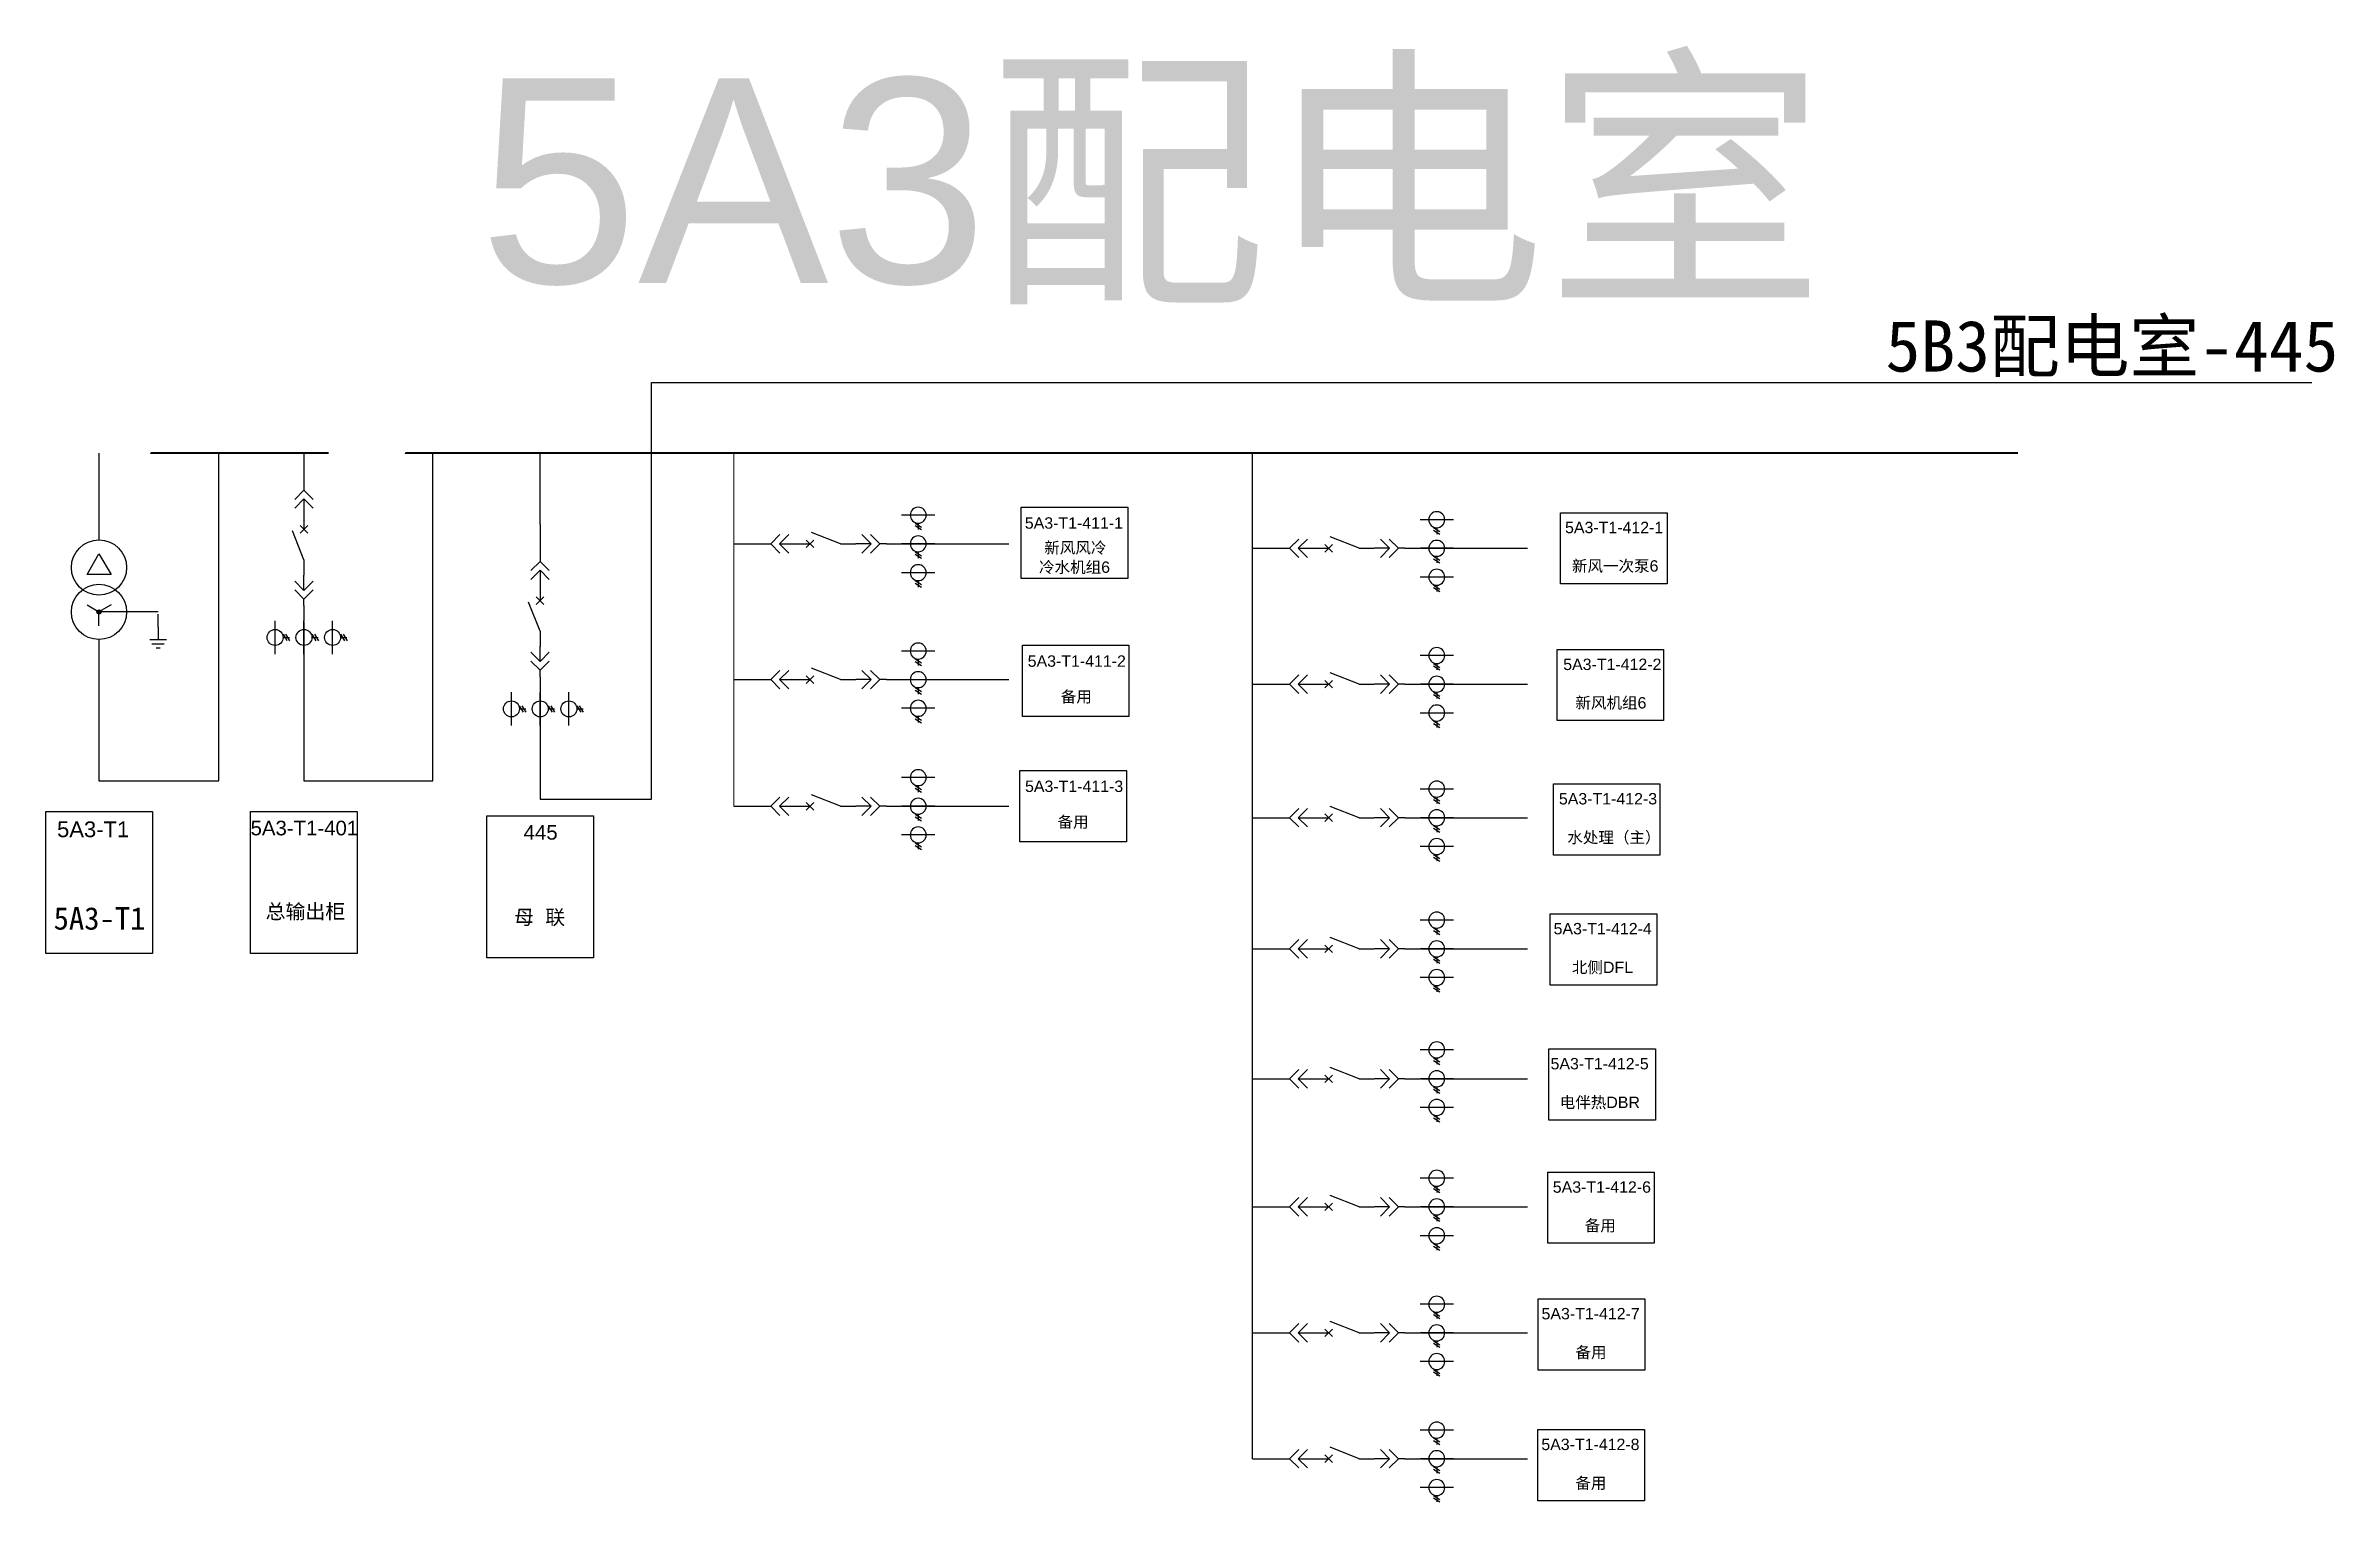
# Model space of a CAD drawing. Header units: metres. Extents: x 173 to 285, y 77 to 148.
import ezdxf
from ezdxf.enums import TextEntityAlignment as Align

# ---------------------------------------------------------------- set-up
doc = ezdxf.new("R2010")
doc.units = ezdxf.units.M
doc.header["$MEASUREMENT"] = 0
doc.linetypes.add('CENTER', pattern=[2, 1.25, -0.25, 0.25, -0.25])
doc.linetypes.add('CONTINOUS', pattern=[0])
doc.layers.get('0').update_dxf_attribs({"linetype": 'CONTINUOUS', "lineweight": 25})
doc.styles.add('Standard_copy2', font='arial.ttf')

# ---------------------------------------------------------------- blocks, each defined once
blk = doc.blocks.new('DYDQAA05')
at = {"color": 0}
blk.add_lwpolyline([(0, 0), (0, -7)], dxfattribs=at)
blk = doc.blocks.new('DYDQAA03')
at = {"color": 0}
for points in [[(0, 0), (0, -1.5)], [(-2.12, -3.62), (0, -1.5)], [(-2.12, -5.62), (0, -3.5)], [(2.12, -3.62), (0, -1.5)], [(2.12, -5.62), (0, -3.5)], [(0, -3.5), (0, -7)]]:
    blk.add_lwpolyline(points, dxfattribs=at)
blk = doc.blocks.new('DYDQAA09')
at = {"color": 0}
blk.add_lwpolyline([(0, 0), (0, -3.5)], dxfattribs=at)
blk.add_lwpolyline([(0, 0), (0, -3.5)], dxfattribs=at)
blk.add_lwpolyline([(0, 0), (0, -3.5)], dxfattribs=at)
blk.add_lwpolyline([(0, 0), (0, -3.5)], dxfattribs=at)
blk.add_lwpolyline([(0, 0), (0, -3.5)], dxfattribs=at)
blk.add_lwpolyline([(0, 0), (0, -3.5)], dxfattribs=at)
blk.add_lwpolyline([(0, 0), (0, -3.5)], dxfattribs=at)
blk.add_lwpolyline([(0, 0), (0, -3.5)], dxfattribs=at)
blk.add_lwpolyline([(0, 0), (0, -3.5)], dxfattribs=at)
blk = doc.blocks.new('DYDQ0201')
at = {"color": 0}
for points in [[(0.86, -0.86), (-0.86, 0.86)], [(-0.86, -0.86), (0.86, 0.86)], [(0, -7), (-2.61, -0.37)]]:
    blk.add_lwpolyline(points, dxfattribs=at)
blk = doc.blocks.new('DYDQAA04')
at = {"color": 0}
for points in [[(0, -3.5), (0, 0)], [(-2.12, -1.38), (0, -3.5)], [(-2.12, -3.38), (0, -5.5)], [(2.12, -1.38), (0, -3.5)], [(2.12, -3.38), (0, -5.5)], [(0, -7), (0, -5.5)]]:
    blk.add_lwpolyline(points, dxfattribs=at)
blk = doc.blocks.new('A$C03DD39B5')
for p, q in [((417, 475), (283, 392)), ((417, 422), (283, 339)), ((350, 333), (350, 467))]:
    blk.add_line(p, q)
blk.add_lwpolyline([(700, 167), (0, 167)])
blk.add_circle((350, 167), 167)

msp = doc.modelspace()

# ---------------------------------------------------------------- linework, layer by layer
for p, q in [((175.97, 127.84, -13678.78), (175.97, 123.6, -18289.71)), ((181.83, 111.82, -18289.71), (181.83, 127.84, -16504.32)), ((192.29, 111.82, -16504.32), (192.29, 127.84, -16504.32)), ((197.53, 124.36, -3652.79), (197.53, 127.83, -2269.51)), ((232.36, 78.69, -14861.59), (232.36, 127.84, -14861.59)), ((215.24, 123.41, -12660.37), (216.88, 123.41, -12660.37)), ((216.88, 123.41, -12660.37), (220.45, 123.41, -12660.37)), ((240.6, 123.19, -12660.37), (242.24, 123.19, -12660.37)), ((242.24, 123.19, -12660.37), (245.8, 123.19, -12660.37)), ((175.39, 121.91, -18289.71), (175.97, 122.92, -18289.71)), ((175.39, 121.91, -18289.71), (175.97, 122.92, -18289.71)), ((175.97, 122.92, -18289.71), (176.56, 121.91, -18289.71)), ((176.56, 121.91, -18289.71), (175.39, 121.91, -18289.71)), ((175.39, 120.42, -18289.71), (175.97, 120.08, -18289.71)), ((175.96, 120.18, -18289.71), (175.87, 120.09, -18289.71)), ((176.01, 120.18, -18289.71), (175.88, 120.05, -18289.71)), ((176.02, 120.17, -18289.71), (175.88, 120.03, -18289.71)), ((175.93, 120.17, -18289.71), (175.88, 120.12, -18289.71)), ((176.05, 120.15, -18289.71), (175.91, 120, -18289.71)), ((176.06, 120.13, -18289.71), (175.92, 119.99, -18289.71)), ((176.07, 120.1, -18289.71), (175.95, 119.98, -18289.71)), ((176.56, 120.42, -18289.71), (175.97, 120.08, -18289.71)), ((175.97, 119.4, -18289.71), (175.97, 120.08, -18289.71)), ((178.86, 120.08, -18289.71), (175.97, 120.08, -18289.71)), ((176.07, 120.08, -18289.71), (175.98, 119.98, -18289.71)), ((175.97, 118.73, -18289.71), (175.97, 111.82, -18289.71)), ((178.45, 118.73, -18289.71), (179.27, 118.73, -18289.71)), ((185.99, 119.6, -16504.32), (185.99, 117.96, -16504.32)), ((178.56, 118.52, -18289.71), (179.16, 118.52, -18289.71)), ((178.76, 118.32, -18289.71), (178.96, 118.32, -18289.71)), ((185.99, 117.96, -16504.32), (185.99, 111.82, -16504.32)), ((215.24, 116.77, -12660.37), (216.88, 116.77, -12660.37)), ((216.88, 116.77, -12660.37), (220.45, 116.77, -12660.37)), ((240.6, 116.55, -12660.37), (242.24, 116.55, -12660.37)), ((242.24, 116.55, -12660.37), (245.8, 116.55, -12660.37)), ((197.53, 116.12, -1451.57), (197.53, 114.48, -1451.57)), ((197.53, 114.48, -1451.57), (197.53, 110.92, -1451.57)), ((175.97, 111.82, -18289.71), (181.83, 111.82, -18289.71)), ((185.99, 111.82, -16504.32), (192.29, 111.82, -16504.32)), ((215.24, 110.58, -12660.37), (216.88, 110.58, -12660.37)), ((216.88, 110.58, -12660.37), (220.45, 110.58, -12660.37)), ((240.6, 110.02, -12660.37), (242.24, 110.02, -12660.37)), ((242.24, 110.02, -12660.37), (245.8, 110.02, -12660.37)), ((240.6, 103.61, -12660.37), (242.24, 103.61, -12660.37)), ((242.24, 103.61, -12660.37), (245.8, 103.61, -12660.37)), ((240.6, 97.26, -12660.37), (242.24, 97.26, -12660.37)), ((242.24, 97.26, -12660.37), (245.8, 97.26, -12660.37)), ((240.6, 91, -12660.37), (242.24, 91, -12660.37)), ((242.24, 91, -12660.37), (245.8, 91, -12660.37)), ((240.6, 84.84, -12660.37), (242.24, 84.84, -12660.37)), ((242.24, 84.84, -12660.37), (245.8, 84.84, -12660.37)), ((240.6, 78.69, -12660.37), (242.24, 78.69, -12660.37)), ((242.24, 78.69, -12660.37), (245.8, 78.69, -12660.37))]:
    msp.add_line(p, q)
at = {"lineweight": 20}
msp.add_line((207, 110.58, -14861.59), (207, 127.84, -14861.59), dxfattribs=at)
at = {"linetype": 'CENTER', "ltscale": 0.5}
msp.add_line((178.86, 119.34, -18289.71), (178.86, 120.08, -18289.71), dxfattribs=at)
at = {"color": 1, "elevation": -1451.57}
msp.add_lwpolyline([(197.53, 110.92), (202.98, 110.92), (202.98, 131.29), (284.14, 131.29), (284.14, 131.29), (284.14, 131.29)], dxfattribs=at)
at = {"color": 1, "lineweight": 40, "ltscale": 100, "elevation": -14861.59}
for points in [[(187.19, 127.84), (178.51, 127.84), (178.51, 127.84)], [(269.78, 127.84), (190.96, 127.84), (190.96, 127.84)]]:
    msp.add_lwpolyline(points, dxfattribs=at)
for points, elevation in [([(221.05, 125.2), (226.26, 125.2), (226.26, 121.72), (221.05, 121.72)], -13183.08), ([(173.37, 110.33), (178.58, 110.33), (178.58, 103.38), (173.37, 103.38)], -15679.53), ([(183.38, 110.33), (188.59, 110.33), (188.59, 103.38), (183.38, 103.38)], -15679.53), ([(194.93, 110.12), (200.14, 110.12), (200.14, 103.17), (194.93, 103.17)], -729.86)]:
    msp.add_lwpolyline(points, close=True, dxfattribs=dict(elevation=elevation))
for points in [[(247.42, 124.93), (252.63, 124.93), (252.63, 121.46), (247.42, 121.46)], [(221.11, 118.45), (226.31, 118.45), (226.31, 114.97), (221.11, 114.97)], [(247.25, 118.25), (252.46, 118.25), (252.46, 114.77), (247.25, 114.77)], [(220.99, 112.33), (226.2, 112.33), (226.2, 108.85), (220.99, 108.85)], [(247.08, 111.67), (252.28, 111.67), (252.28, 108.19), (247.08, 108.19)], [(246.91, 105.32), (252.12, 105.32), (252.12, 101.84), (246.91, 101.84)], [(246.85, 98.72), (252.06, 98.72), (252.06, 95.24), (246.85, 95.24)], [(246.79, 92.7), (252, 92.7), (252, 89.22), (246.79, 89.22)], [(246.33, 86.5), (251.54, 86.5), (251.54, 83.02), (246.33, 83.02)], [(246.31, 80.11), (251.52, 80.11), (251.52, 76.63), (246.31, 76.63)]]:
    msp.add_lwpolyline(points, close=True)
at = {"elevation": -16646.97}
msp.add_lwpolyline([(178.86, 119.34), (178.86, 118.73)], dxfattribs=at)
at = {"linetype": 'CONTINOUS'}
for centre in [(175.97, 122.25, -18289.71), (175.97, 120.08, -18289.71)]:
    msp.add_circle(centre, 1.35, dxfattribs=at)
msp.add_circle((175.97, 120.08, -18289.71), 0.101)

# ---------------------------------------------------------------- block references
at = {"xscale": 0.2128954749704126, "yscale": 0.2128954749704126, "zscale": 0.2128954749704126}
for name, p in [('DYDQAA05', (185.99, 127.84, -18705.54)), ('DYDQAA03', (185.99, 126.35, -18705.54)), ('DYDQ0201', (185.99, 124.12, -18705.54)), ('DYDQAA09', (185.99, 124.86, -18705.54)), ('DYDQAA05', (197.53, 124.36, -3652.79)), ('DYDQAA09', (185.99, 122.63, -18705.54)), ('DYDQAA03', (197.53, 122.87, -3652.79)), ('DYDQAA04', (185.99, 121.88, -18705.54)), ('DYDQAA09', (197.53, 121.38, -3652.79)), ('DYDQAA09', (185.99, 120.39, -18705.54)), ('DYDQ0201', (197.53, 120.63, -3652.79)), ('DYDQAA09', (197.53, 119.14, -3652.79)), ('DYDQAA04', (197.53, 118.4, -3652.79)), ('DYDQAA09', (197.53, 116.91, -3652.79))]:
    msp.add_blockref(name, p, dxfattribs=at)
for name, p, xscale, yscale, zscale, rotation in [('A$C03DD39B5', (215.2, 125.2, -12660.37), -0.002338875, 0.002338875, 0.002338875, 180), ('A$C03DD39B5', (240.55, 124.98, -12660.37), -0.002338875, 0.002338875, 0.002338875, 180), ('DYDQAA05', (207, 123.41, -14861.59), -0.2128954749704126, 0.2128954749704126, 0.2128954749704126, 90), ('DYDQAA03', (208.49, 123.41, -14861.59), -0.2128954749704126, 0.2128954749704126, 0.2128954749704126, 90), ('DYDQAA09', (209.98, 123.41, -14861.59), -0.2128954749704126, 0.2128954749704126, 0.2128954749704126, 90), ('DYDQ0201', (210.73, 123.41, -14861.59), -0.2128954749704126, 0.2128954749704126, 0.2128954749704126, 90), ('DYDQAA09', (212.22, 123.41, -14861.59), -0.2128954749704126, 0.2128954749704126, 0.2128954749704126, 90), ('DYDQAA04', (212.97, 123.41, -14861.59), -0.2128954749704126, 0.2128954749704126, 0.2128954749704126, 90), ('DYDQAA09', (214.46, 123.41, -14861.59), -0.2128954749704126, 0.2128954749704126, 0.2128954749704126, 90), ('A$C03DD39B5', (215.2, 123.8, -12660.37), -0.002338875, 0.002338875, 0.002338875, 180), ('DYDQAA05', (232.36, 123.19, -14861.59), -0.2128954749704126, 0.2128954749704126, 0.2128954749704126, 90), ('DYDQAA03', (233.85, 123.19, -14861.59), -0.2128954749704126, 0.2128954749704126, 0.2128954749704126, 90), ('DYDQAA09', (235.34, 123.19, -14861.59), -0.2128954749704126, 0.2128954749704126, 0.2128954749704126, 90), ('DYDQ0201', (236.08, 123.19, -14861.59), -0.2128954749704126, 0.2128954749704126, 0.2128954749704126, 90), ('DYDQAA09', (237.57, 123.19, -14861.59), -0.2128954749704126, 0.2128954749704126, 0.2128954749704126, 90), ('DYDQAA04', (238.32, 123.19, -14861.59), -0.2128954749704126, 0.2128954749704126, 0.2128954749704126, 90), ('DYDQAA09', (239.81, 123.19, -14861.59), -0.2128954749704126, 0.2128954749704126, 0.2128954749704126, 90), ('A$C03DD39B5', (240.55, 123.58, -12660.37), -0.002338875, 0.002338875, 0.002338875, 180), ('A$C03DD39B5', (215.2, 122.39, -12660.37), -0.002338875, 0.002338875, 0.002338875, 180), ('A$C03DD39B5', (240.55, 122.17, -12660.37), -0.002338875, 0.002338875, 0.002338875, 180), ('A$C03DD39B5', (184.19, 119.65, -16504.32), 0.002338875, 0.002338875, 0.002338875, 270), ('A$C03DD39B5', (185.6, 119.65, -16504.32), 0.002338875, 0.002338875, 0.002338875, 270), ('A$C03DD39B5', (187, 119.65, -16504.32), 0.002338875, 0.002338875, 0.002338875, 270), ('A$C03DD39B5', (215.2, 118.56, -12660.37), -0.002338875, 0.002338875, 0.002338875, 180), ('A$C03DD39B5', (240.55, 118.34, -12660.37), -0.002338875, 0.002338875, 0.002338875, 180), ('DYDQAA05', (207, 116.77, -14861.59), -0.2128954749704126, 0.2128954749704126, 0.2128954749704126, 90), ('DYDQAA03', (208.49, 116.77, -14861.59), -0.2128954749704126, 0.2128954749704126, 0.2128954749704126, 90), ('DYDQAA09', (209.98, 116.77, -14861.59), -0.2128954749704126, 0.2128954749704126, 0.2128954749704126, 90), ('DYDQ0201', (210.73, 116.77, -14861.59), -0.2128954749704126, 0.2128954749704126, 0.2128954749704126, 90), ('DYDQAA09', (212.22, 116.77, -14861.59), -0.2128954749704126, 0.2128954749704126, 0.2128954749704126, 90), ('DYDQAA04', (212.97, 116.77, -14861.59), -0.2128954749704126, 0.2128954749704126, 0.2128954749704126, 90), ('DYDQAA09', (214.46, 116.77, -14861.59), -0.2128954749704126, 0.2128954749704126, 0.2128954749704126, 90), ('A$C03DD39B5', (215.2, 117.16, -12660.37), -0.002338875, 0.002338875, 0.002338875, 180), ('DYDQAA05', (232.36, 116.55, -14861.59), -0.2128954749704126, 0.2128954749704126, 0.2128954749704126, 90), ('DYDQAA03', (233.85, 116.55, -14861.59), -0.2128954749704126, 0.2128954749704126, 0.2128954749704126, 90), ('DYDQAA09', (235.34, 116.55, -14861.59), -0.2128954749704126, 0.2128954749704126, 0.2128954749704126, 90), ('DYDQ0201', (236.08, 116.55, -14861.59), -0.2128954749704126, 0.2128954749704126, 0.2128954749704126, 90), ('DYDQAA09', (237.57, 116.55, -14861.59), -0.2128954749704126, 0.2128954749704126, 0.2128954749704126, 90), ('DYDQAA04', (238.32, 116.55, -14861.59), -0.2128954749704126, 0.2128954749704126, 0.2128954749704126, 90), ('DYDQAA09', (239.81, 116.55, -14861.59), -0.2128954749704126, 0.2128954749704126, 0.2128954749704126, 90), ('A$C03DD39B5', (240.55, 116.94, -12660.37), -0.002338875, 0.002338875, 0.002338875, 180), ('A$C03DD39B5', (195.74, 116.16, -1451.57), 0.002338875, 0.002338875, 0.002338875, 270), ('A$C03DD39B5', (197.15, 116.16, -1451.57), 0.002338875, 0.002338875, 0.002338875, 270), ('A$C03DD39B5', (198.55, 116.16, -1451.57), 0.002338875, 0.002338875, 0.002338875, 270), ('A$C03DD39B5', (215.2, 115.76, -12660.37), -0.002338875, 0.002338875, 0.002338875, 180), ('A$C03DD39B5', (240.55, 115.53, -12660.37), -0.002338875, 0.002338875, 0.002338875, 180), ('A$C03DD39B5', (215.2, 112.37, -12660.37), -0.002338875, 0.002338875, 0.002338875, 180), ('DYDQAA03', (208.49, 110.58, -14861.59), -0.2128954749704126, 0.2128954749704126, 0.2128954749704126, 90), ('DYDQ0201', (210.73, 110.58, -14861.59), -0.2128954749704126, 0.2128954749704126, 0.2128954749704126, 90), ('DYDQAA04', (212.97, 110.58, -14861.59), -0.2128954749704126, 0.2128954749704126, 0.2128954749704126, 90), ('A$C03DD39B5', (215.2, 110.97, -12660.37), -0.002338875, 0.002338875, 0.002338875, 180), ('A$C03DD39B5', (240.55, 111.81, -12660.37), -0.002338875, 0.002338875, 0.002338875, 180), ('DYDQAA05', (207, 110.58, -14861.59), -0.2128954749704126, 0.2128954749704126, 0.2128954749704126, 90), ('DYDQAA09', (209.98, 110.58, -14861.59), -0.2128954749704126, 0.2128954749704126, 0.2128954749704126, 90), ('DYDQAA09', (212.22, 110.58, -14861.59), -0.2128954749704126, 0.2128954749704126, 0.2128954749704126, 90), ('DYDQAA09', (214.46, 110.58, -14861.59), -0.2128954749704126, 0.2128954749704126, 0.2128954749704126, 90), ('DYDQAA05', (232.36, 110.02, -14861.59), -0.2128954749704126, 0.2128954749704126, 0.2128954749704126, 90), ('DYDQAA03', (233.85, 110.02, -14861.59), -0.2128954749704126, 0.2128954749704126, 0.2128954749704126, 90), ('DYDQAA09', (235.34, 110.02, -14861.59), -0.2128954749704126, 0.2128954749704126, 0.2128954749704126, 90), ('DYDQ0201', (236.08, 110.02, -14861.59), -0.2128954749704126, 0.2128954749704126, 0.2128954749704126, 90), ('DYDQAA09', (237.57, 110.02, -14861.59), -0.2128954749704126, 0.2128954749704126, 0.2128954749704126, 90), ('DYDQAA04', (238.32, 110.02, -14861.59), -0.2128954749704126, 0.2128954749704126, 0.2128954749704126, 90), ('DYDQAA09', (239.81, 110.02, -14861.59), -0.2128954749704126, 0.2128954749704126, 0.2128954749704126, 90), ('A$C03DD39B5', (240.55, 110.41, -12660.37), -0.002338875, 0.002338875, 0.002338875, 180), ('A$C03DD39B5', (215.2, 109.57, -12660.37), -0.002338875, 0.002338875, 0.002338875, 180), ('A$C03DD39B5', (240.55, 109, -12660.37), -0.002338875, 0.002338875, 0.002338875, 180), ('A$C03DD39B5', (240.55, 105.41, -12660.37), -0.002338875, 0.002338875, 0.002338875, 180), ('DYDQAA03', (233.85, 103.61, -14861.59), -0.2128954749704126, 0.2128954749704126, 0.2128954749704126, 90), ('DYDQ0201', (236.08, 103.61, -14861.59), -0.2128954749704126, 0.2128954749704126, 0.2128954749704126, 90), ('DYDQAA04', (238.32, 103.61, -14861.59), -0.2128954749704126, 0.2128954749704126, 0.2128954749704126, 90), ('DYDQAA05', (232.36, 103.61, -14861.59), -0.2128954749704126, 0.2128954749704126, 0.2128954749704126, 90), ('DYDQAA09', (235.34, 103.61, -14861.59), -0.2128954749704126, 0.2128954749704126, 0.2128954749704126, 90), ('DYDQAA09', (237.57, 103.61, -14861.59), -0.2128954749704126, 0.2128954749704126, 0.2128954749704126, 90), ('DYDQAA09', (239.81, 103.61, -14861.59), -0.2128954749704126, 0.2128954749704126, 0.2128954749704126, 90), ('A$C03DD39B5', (240.55, 104, -12660.37), -0.002338875, 0.002338875, 0.002338875, 180), ('A$C03DD39B5', (240.55, 102.6, -12660.37), -0.002338875, 0.002338875, 0.002338875, 180), ('A$C03DD39B5', (240.55, 99.06, -12660.37), -0.002338875, 0.002338875, 0.002338875, 180), ('DYDQAA03', (233.85, 97.26, -14861.59), -0.2128954749704126, 0.2128954749704126, 0.2128954749704126, 90), ('DYDQ0201', (236.08, 97.26, -14861.59), -0.2128954749704126, 0.2128954749704126, 0.2128954749704126, 90), ('DYDQAA04', (238.32, 97.26, -14861.59), -0.2128954749704126, 0.2128954749704126, 0.2128954749704126, 90), ('A$C03DD39B5', (240.55, 97.65, -12660.37), -0.002338875, 0.002338875, 0.002338875, 180), ('DYDQAA05', (232.36, 97.26, -14861.59), -0.2128954749704126, 0.2128954749704126, 0.2128954749704126, 90), ('DYDQAA09', (235.34, 97.26, -14861.59), -0.2128954749704126, 0.2128954749704126, 0.2128954749704126, 90), ('DYDQAA09', (237.57, 97.26, -14861.59), -0.2128954749704126, 0.2128954749704126, 0.2128954749704126, 90), ('DYDQAA09', (239.81, 97.26, -14861.59), -0.2128954749704126, 0.2128954749704126, 0.2128954749704126, 90), ('A$C03DD39B5', (240.55, 96.25, -12660.37), -0.002338875, 0.002338875, 0.002338875, 180), ('A$C03DD39B5', (240.55, 92.79, -12660.37), -0.002338875, 0.002338875, 0.002338875, 180), ('DYDQAA05', (232.36, 91, -14861.59), -0.2128954749704126, 0.2128954749704126, 0.2128954749704126, 90), ('DYDQAA03', (233.85, 91, -14861.59), -0.2128954749704126, 0.2128954749704126, 0.2128954749704126, 90), ('DYDQAA09', (235.34, 91, -14861.59), -0.2128954749704126, 0.2128954749704126, 0.2128954749704126, 90), ('DYDQ0201', (236.08, 91, -14861.59), -0.2128954749704126, 0.2128954749704126, 0.2128954749704126, 90), ('DYDQAA09', (237.57, 91, -14861.59), -0.2128954749704126, 0.2128954749704126, 0.2128954749704126, 90), ('DYDQAA04', (238.32, 91, -14861.59), -0.2128954749704126, 0.2128954749704126, 0.2128954749704126, 90), ('DYDQAA09', (239.81, 91, -14861.59), -0.2128954749704126, 0.2128954749704126, 0.2128954749704126, 90), ('A$C03DD39B5', (240.55, 91.39, -12660.37), -0.002338875, 0.002338875, 0.002338875, 180), ('A$C03DD39B5', (240.55, 89.98, -12660.37), -0.002338875, 0.002338875, 0.002338875, 180), ('A$C03DD39B5', (240.55, 86.63, -12660.37), -0.002338875, 0.002338875, 0.002338875, 180), ('DYDQAA03', (233.85, 84.84, -14861.59), -0.2128954749704126, 0.2128954749704126, 0.2128954749704126, 90), ('DYDQ0201', (236.08, 84.84, -14861.59), -0.2128954749704126, 0.2128954749704126, 0.2128954749704126, 90), ('DYDQAA04', (238.32, 84.84, -14861.59), -0.2128954749704126, 0.2128954749704126, 0.2128954749704126, 90), ('A$C03DD39B5', (240.55, 85.23, -12660.37), -0.002338875, 0.002338875, 0.002338875, 180), ('DYDQAA05', (232.36, 84.84, -14861.59), -0.2128954749704126, 0.2128954749704126, 0.2128954749704126, 90), ('DYDQAA09', (235.34, 84.84, -14861.59), -0.2128954749704126, 0.2128954749704126, 0.2128954749704126, 90), ('DYDQAA09', (237.57, 84.84, -14861.59), -0.2128954749704126, 0.2128954749704126, 0.2128954749704126, 90), ('DYDQAA09', (239.81, 84.84, -14861.59), -0.2128954749704126, 0.2128954749704126, 0.2128954749704126, 90), ('A$C03DD39B5', (240.55, 83.83, -12660.37), -0.002338875, 0.002338875, 0.002338875, 180), ('A$C03DD39B5', (240.55, 80.48, -12660.37), -0.002338875, 0.002338875, 0.002338875, 180), ('DYDQAA05', (232.36, 78.69, -14861.59), -0.2128954749704126, 0.2128954749704126, 0.2128954749704126, 90), ('DYDQAA03', (233.85, 78.69, -14861.59), -0.2128954749704126, 0.2128954749704126, 0.2128954749704126, 90), ('DYDQAA09', (235.34, 78.69, -14861.59), -0.2128954749704126, 0.2128954749704126, 0.2128954749704126, 90), ('DYDQ0201', (236.08, 78.69, -14861.59), -0.2128954749704126, 0.2128954749704126, 0.2128954749704126, 90), ('DYDQAA09', (237.57, 78.69, -14861.59), -0.2128954749704126, 0.2128954749704126, 0.2128954749704126, 90), ('DYDQAA04', (238.32, 78.69, -14861.59), -0.2128954749704126, 0.2128954749704126, 0.2128954749704126, 90), ('DYDQAA09', (239.81, 78.69, -14861.59), -0.2128954749704126, 0.2128954749704126, 0.2128954749704126, 90), ('A$C03DD39B5', (240.55, 79.08, -12660.37), -0.002338875, 0.002338875, 0.002338875, 180), ('A$C03DD39B5', (240.55, 77.67, -12660.37), -0.002338875, 0.002338875, 0.002338875, 180)]:
    msp.add_blockref(name, p, dxfattribs=dict(xscale=xscale, yscale=yscale, zscale=zscale, rotation=rotation))

# ---------------------------------------------------------------- texts
at = {"lineweight": 0, "style": 'Standard_copy2'}
for s, height, p in [('5A3-T1-411-1', 0.5569, (223.63, 124.15, -15926.42)), ('5A3-T1-412-1', 0.5569, (250.04, 123.93, -3723.35)), ('新风风冷', 0.557, (223.7, 122.94, -17592.37)), ('冷水机组6', 0.557, (223.66, 121.99, -17466.07)), ('新风一次泵6', 0.557, (250.09, 122.05, -3597.05)), ('5A3-T1-411-2', 0.5569, (223.77, 117.4, -2743.34)), ('5A3-T1-412-2', 0.5569, (249.95, 117.24, -3723.35)), ('备用', 0.557, (223.75, 115.66, -697.34)), ('新风机组6', 0.557, (249.88, 115.36, -3597.05)), ('5A3-T1-411-3', 0.5569, (223.64, 111.28, -2743.34)), ('5A3-T1-412-3', 0.5569, (249.74, 110.67, -3597.05)), ('5A3-T1-401', 0.713, (186.01, 109.16, -18705.54)), ('445', 0.713, (197.56, 108.95, -3652.79)), ('备用', 0.557, (223.59, 109.54, -697.34)), ('水处理（主）', 0.557, (250.03, 108.78, -697.34)), ('总输出柜', 0.713, (186.06, 105.08, -18705.54)), ('母  联', 0.713, (197.51, 104.8, -3652.79)), ('5A3-T1-412-4', 0.5569, (249.48, 104.32, -3597.05)), ('北侧DFL', 0.557, (249.47, 102.43, -697.34)), ('5A3-T1-412-5', 0.5569, (249.33, 97.72, -3597.05)), ('电伴热DBR', 0.557, (249.34, 95.83, -3723.35)), ('5A3-T1-412-6', 0.5569, (249.44, 91.69, -3597.05)), ('备用', 0.557, (249.36, 89.81, -3723.35)), ('5A3-T1-412-7', 0.5569, (248.89, 85.5, -3597.05)), ('备用', 0.557, (248.91, 83.61, -3723.35)), ('5A3-T1-412-8', 0.5569, (248.88, 79.11, -3597.05)), ('备用', 0.557, (248.9, 77.22, -3723.35))]:
    msp.add_text(s, height=height, dxfattribs=at).set_placement(p, align=Align.CENTER)
at = {"color": 0, "lineweight": 40, "insert": (194.55, 146.16, -13800.18), "char_height": 10, "width": 0.000000001, "attachment_point": 1, "style": 'Standard_copy2'}
msp.add_mtext('5A3{\\fSimSun|b0|i0|c134|p2;配电室}', dxfattribs=at)
at = {"style": 'Standard_copy2'}
for s, insert, char_height, width, attachment_point in [('{\\fSimSun|b0|i0|c134|p2;5B3配电室-445}', (263.31, 132.95, -17322.26), 2.5, 23.8149, 4), ('5A3-T1\\P', (173.92, 109.84, -13322.3), 0.77, 1.1343, 1), ('{\\fSimSun|b0|i0|c134|p2;5A3-T1\\P}', (173.75, 105.09, -17322.26), 1.1, 6.0727, 4)]:
    msp.add_mtext(s, dxfattribs=dict(at, insert=insert, char_height=char_height, width=width, attachment_point=attachment_point))

doc.saveas('drawing.dxf')
